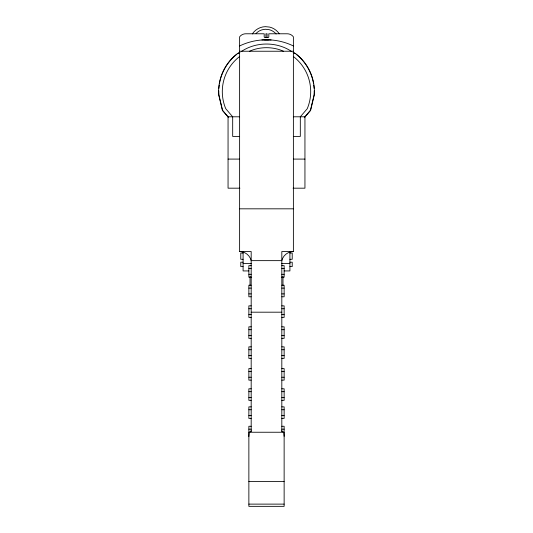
<?xml version="1.0" encoding="UTF-8"?>
<svg xmlns="http://www.w3.org/2000/svg" width="533" height="533" viewBox="0 0 533 533"><rect width="100%" height="100%" fill="white"/><g stroke="black" fill="none" stroke-linecap="round" stroke-linejoin="round"><path stroke-width="0.8" d="M304.576 117.16L310.439 110.324L314.097 94.907A47.71 47.71 0 0 0 314.204 90.817M304.683 117.307L310.599 110.404L314.277 94.921A47.89 47.89 0 0 0 295.708 53.666L292.977 52.201M240.023 52.201L237.292 53.666A47.89 47.89 0 0 0 218.723 94.921L222.401 110.404L228.317 117.307M241.442 51.441C256.186 41.561 276.814 41.561 291.558 51.441M237.405 53.806L239.397 52.74M239.617 56.558L239.544 56.591A44.192 44.192 0 0 0 225.745 108.705L232.681 116.794L232.681 136.435L239.617 136.435M249.537 51.241C259.977 46.504 273.023 46.504 283.463 51.241M251.183 430.791A2.492 2.112 0 0 1 249.124 432.243L283.876 432.243A2.492 2.112 0 0 1 281.817 430.791M248.864 436.54L249.124 432.243M261.87 39.968L271.13 39.968M264.501 39.868L268.499 39.868M239.617 51.241L293.383 51.241M239.617 116.794L228.057 116.794L228.057 188.182L239.923 188.182M293.383 116.794L304.943 116.794L304.943 188.182L293.077 188.182M293.383 136.435L300.319 136.435L300.319 116.794L307.255 108.705A44.192 44.192 0 0 0 293.456 56.591L293.383 56.558M228.057 159.087L239.617 159.087M293.383 159.087L304.943 159.087M239.617 208.823L293.383 208.823M239.617 251.549A11.899 11.899 0 0 1 251.183 260.644L281.817 260.644A11.899 11.899 0 0 1 293.383 251.549L293.383 36.824A7.722 7.722 0 0 0 287.24 33.779L268.812 33.779L268.812 36.73A0.866 0.866 0 0 1 267.946 37.596L265.054 37.596A0.866 0.866 0 0 1 264.188 36.73L264.188 33.779L245.76 33.779A7.722 7.722 0 0 0 239.617 36.824L239.617 251.549L251.183 251.549L251.183 431.643M293.383 251.549L281.817 251.549L281.817 431.643M243.088 253.042L240.776 253.042L240.776 259.285L243.088 259.285M289.912 253.042L292.224 253.042L292.224 259.285L289.912 259.285M243.088 262.203L240.776 262.203L240.776 266.6L243.088 266.6M289.912 262.203L292.224 262.203L292.224 266.6L289.912 266.6M243.088 263.569L251.303 263.569M281.697 263.569L289.912 263.569M251.183 265.627L248.864 265.627L248.864 277.193L251.183 277.193M281.817 265.627L284.136 265.627L284.136 277.193L281.817 277.193M248.864 268.519L251.183 268.519M281.817 268.519L284.136 268.519M248.838 270.931L243.088 270.931L243.088 251.516M284.162 270.931L289.912 270.931L289.912 251.516M248.864 274.302L251.183 274.302M281.817 274.302L284.136 274.302M250.024 277.253L251.669 277.253M281.331 277.253L282.976 277.253M251.183 285.222L248.864 285.222L248.864 296.788L251.183 296.788M281.817 285.222L284.136 285.222L284.136 296.788L281.817 296.788M248.864 288.113L251.183 288.113M281.817 288.113L284.136 288.113M248.864 293.896L251.183 293.896M281.817 293.896L284.136 293.896M251.183 305.849L248.864 305.849L248.864 317.415L251.183 317.415M281.817 305.849L284.136 305.849L284.136 317.415L281.817 317.415M248.864 308.74L251.183 308.74M281.817 308.74L284.136 308.74M251.183 312.191L281.817 312.191M248.864 314.523L251.183 314.523M281.817 314.523L284.136 314.523M251.183 326.809L248.864 326.809L248.864 338.368L251.183 338.368M281.817 326.809L284.136 326.809L284.136 338.368L281.817 338.368M248.864 329.7L251.183 329.7M281.817 329.7L284.136 329.7M248.864 335.484L251.183 335.484M281.817 335.484L284.136 335.484M251.183 346.843L248.864 346.843L248.864 358.409L251.183 358.409M281.817 346.843L284.136 346.843L284.136 358.409L281.817 358.409M248.864 349.735L251.183 349.735M281.817 349.735L284.136 349.735M248.864 355.518L251.183 355.518M281.817 355.518L284.136 355.518M251.183 368.57L248.864 368.57L248.864 380.136L251.183 380.136M281.817 368.57L284.136 368.57L284.136 380.136L281.817 380.136M248.864 371.461L251.183 371.461M281.817 371.461L284.136 371.461M248.864 377.244L251.183 377.244M281.817 377.244L284.136 377.244M251.183 388.777L248.864 388.777L248.864 400.343L251.183 400.343M281.817 388.777L284.136 388.777L284.136 400.343L281.817 400.343M248.864 391.668L251.183 391.668M281.817 391.668L284.136 391.668M248.864 397.451L251.183 397.451M281.817 397.451L284.136 397.451M251.183 406.852L248.864 406.852L248.864 418.412L251.183 418.412M281.817 406.852L284.136 406.852L284.136 418.412L281.817 418.412M248.864 409.744L251.183 409.744M281.817 409.744L284.136 409.744M248.864 415.52L251.183 415.52M281.817 415.52L284.136 415.52M251.183 426.273L248.864 426.273L248.864 506.35L284.136 506.35L284.136 426.273L281.817 426.273M248.864 429.165L251.183 429.165M281.817 429.165L284.136 429.165M248.864 481.486L284.136 481.486M248.864 504.118L284.136 504.118M284.136 436.3L283.876 432.243M293.603 52.74L295.595 53.806M228.424 117.16L222.561 110.324L218.903 94.907A47.71 47.71 0 0 1 218.796 90.817M282.976 276.554L282.976 285.555M267.08 37.596L267.08 33.779L265.92 33.779L265.92 37.596M250.024 276.554L250.024 285.555M218.903 88.331A47.71 47.71 0 0 1 219.25 85.033M219.503 83.395A47.71 47.71 0 0 1 236.765 54.306M296.235 54.306A47.71 47.71 0 0 1 313.497 83.395M313.75 85.033A47.71 47.71 0 0 1 314.097 88.331M252.329 33.939A16.19 16.19 0 0 1 265.387 26.65L269.591 27.076A16.19 16.19 0 0 1 279.252 33.746M255.987 33.519A13.572 13.572 0 0 1 265.461 29.268L268.985 29.628A13.572 13.572 0 0 1 276.147 33.985M239.617 45.958A61.715 61.715 0 0 1 293.383 45.958"/></g></svg>
